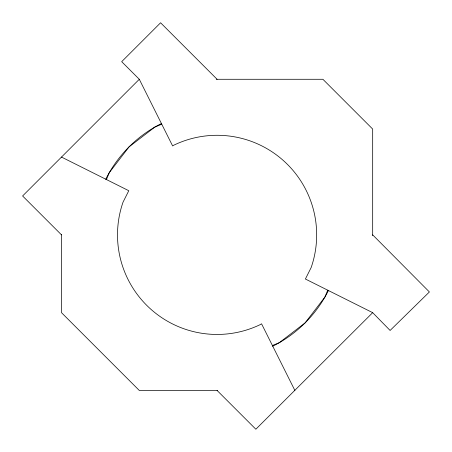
<?xml version="1.0" encoding="UTF-8"?>
<svg xmlns="http://www.w3.org/2000/svg" width="452" height="452" viewBox="0 0 452 452"><rect width="100%" height="100%" fill="white"/><g stroke="black" fill="none" stroke-linecap="round" stroke-linejoin="round"><path stroke-width="0.68" d="M106.429 179.54L109.294 172.63L129.074 146.855L154.85 127.074L161.76 124.21M327.745 290.195L324.886 297.105L305.106 322.886L279.325 342.667L272.415 345.526M217.09 79.281L160.59 22.775L121.69 61.675L139.295 79.281L22.6 195.97L61.5 234.87M217.09 390.46L255.849 429.225L372.68 312.665L390.099 330.452L429.4 291.958L372.68 234.87M216.265 79.281L322.892 79.281L372.68 129.069L372.68 235.695M217.44 390.46L139.295 390.46L61.5 312.665L61.5 234.515M61.5 157.076L128.786 190.716L123.023 202.191A99.576 99.576 0 0 0 260.493 324.491L261.55 323.796L294.885 390.46M372.68 312.665L305.394 279.02L311.151 267.55A99.576 99.576 0 0 0 173.681 145.25L172.624 145.945L139.295 79.281M328.48 290.421A124.475 124.475 0 0 1 272.641 346.26M105.7 179.32A124.475 124.475 0 0 1 161.539 123.481"/></g></svg>
